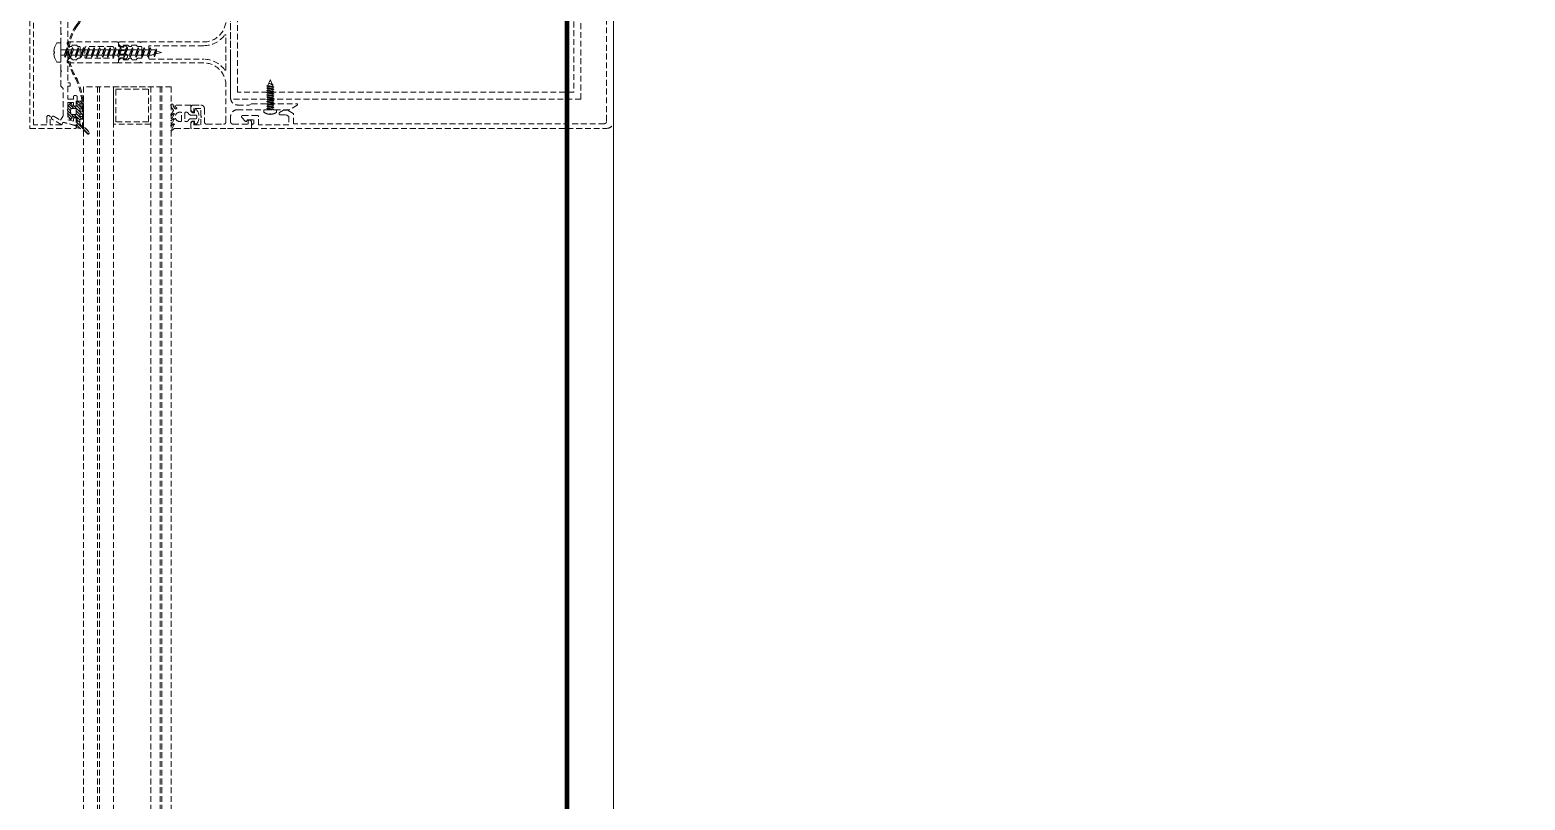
# Model space of a CAD drawing. Extents: x -1457 to 23780, y -2071 to 4205.
# Drawn here: x 7102.5 to 7166.5, y 353 to 386 of the extents above; entities that cross this region are included whole.
import ezdxf

# ---------------------------------------------------------------- set-up
doc = ezdxf.new("R2010")
doc.units = 0
doc.header["$MEASUREMENT"] = 0
doc.linetypes.add('HIDDEN', pattern=[0.375, 0.25, -0.125])
doc.layers.get('0').update_dxf_attribs({"color": 9, "lineweight": 9})
doc.layers.add('M-TEFRIS2-015', color=129, linetype='Continuous', lineweight=9)

# ---------------------------------------------------------------- blocks, each defined once
blk = doc.blocks.new('vid u')
at = {"lineweight": 5, "ltscale": 0.5}
for p, q in [((-18170.57, 6486.66), (-18169.57, 6487.03)), ((-18167.16, 6486.01), (-18170.57, 6486.66)), ((-18168.16, 6485.65), (-18170.57, 6486.66)), ((-18169.01, 6488.98), (-18169.59, 6487.02)), ((-18169.57, 6487.03), (-18167.16, 6486.01)), ((-18169.01, 6488.98), (-18168.46, 6486.56)), ((-18171.11, 6484.16), (-18170.11, 6484.53)), ((-18167.91, 6482.87), (-18171.11, 6484.16)), ((-18166.91, 6483.23), (-18171.11, 6484.16)), ((-18171.11, 6481.61), (-18170.11, 6481.97)), ((-18167.91, 6480.31), (-18171.11, 6481.61)), ((-18166.91, 6480.68), (-18171.11, 6481.61)), ((-18170.11, 6484.53), (-18170.11, 6485.84)), ((-18170.11, 6484.53), (-18166.91, 6483.23)), ((-18170.11, 6484.53), (-18166.91, 6483.23)), ((-18170.11, 6481.97), (-18170.11, 6483.76)), ((-18170.11, 6481.97), (-18166.91, 6480.68)), ((-18170.11, 6481.97), (-18166.91, 6480.68)), ((-18170.11, 6479.42), (-18170.11, 6481.2)), ((-18169.89, 6486.38), (-18170.1, 6485.93)), ((-18167.16, 6486.01), (-18168.16, 6485.65)), ((-18168.16, 6485.65), (-18167.93, 6484.98)), ((-18167.91, 6483.64), (-18167.91, 6484.91)), ((-18166.91, 6483.23), (-18167.91, 6482.87)), ((-18167.91, 6481.08), (-18167.91, 6482.87)), ((-18166.91, 6480.68), (-18167.91, 6480.31)), ((-18167.91, 6478.53), (-18167.91, 6480.31)), ((-18171.11, 6479.06), (-18170.11, 6479.42)), ((-18167.91, 6477.76), (-18171.11, 6479.06)), ((-18166.91, 6478.12), (-18171.11, 6479.06)), ((-18171.11, 6476.5), (-18170.11, 6476.87)), ((-18167.91, 6475.2), (-18171.11, 6476.5)), ((-18166.91, 6475.57), (-18171.11, 6476.5)), ((-18171.11, 6473.95), (-18170.11, 6474.31)), ((-18167.91, 6472.65), (-18171.11, 6473.95)), ((-18166.91, 6473.01), (-18171.11, 6473.95)), ((-18170.11, 6479.42), (-18166.91, 6478.12)), ((-18170.11, 6479.42), (-18166.91, 6478.12)), ((-18170.11, 6476.87), (-18170.11, 6478.65)), ((-18170.11, 6476.87), (-18166.91, 6475.57)), ((-18170.11, 6476.87), (-18166.91, 6475.57)), ((-18170.11, 6474.31), (-18170.11, 6476.1)), ((-18170.11, 6474.31), (-18166.91, 6473.01)), ((-18170.11, 6474.31), (-18166.91, 6473.01)), ((-18166.91, 6478.12), (-18167.91, 6477.76)), ((-18167.91, 6475.97), (-18167.91, 6477.76)), ((-18166.91, 6475.57), (-18167.91, 6475.2)), ((-18167.91, 6473.42), (-18167.91, 6475.2)), ((-18171.11, 6471.49), (-18170.11, 6471.86)), ((-18167.91, 6470.2), (-18171.11, 6471.49)), ((-18166.91, 6470.56), (-18171.11, 6471.49)), ((-18171.11, 6469.24), (-18170.11, 6469.6)), ((-18167.91, 6467.94), (-18171.11, 6469.24)), ((-18166.91, 6468.31), (-18171.11, 6469.24)), ((-18170.11, 6471.86), (-18170.11, 6473.54)), ((-18170.11, 6471.86), (-18166.91, 6470.56)), ((-18170.11, 6471.86), (-18166.91, 6470.56)), ((-18170.11, 6469.6), (-18170.11, 6471.14)), ((-18170.11, 6469.6), (-18166.91, 6468.31)), ((-18170.11, 6469.6), (-18166.91, 6468.31)), ((-18170.11, 6467.35), (-18170.11, 6468.89)), ((-18166.91, 6473.01), (-18167.91, 6472.65)), ((-18167.91, 6470.97), (-18167.91, 6472.65)), ((-18166.91, 6470.56), (-18167.91, 6470.2)), ((-18167.91, 6468.71), (-18167.91, 6470.2)), ((-18166.91, 6468.31), (-18167.91, 6467.94)), ((-18167.91, 6466.46), (-18167.91, 6467.94)), ((-18171.11, 6466.99), (-18170.11, 6467.35)), ((-18167.91, 6465.69), (-18171.11, 6466.99)), ((-18166.91, 6466.05), (-18171.11, 6466.99)), ((-18171.11, 6464.73), (-18170.11, 6465.1)), ((-18167.91, 6463.43), (-18171.11, 6464.73)), ((-18166.91, 6463.8), (-18171.11, 6464.73)), ((-18171.11, 6462.43), (-18170.11, 6462.8)), ((-18167.91, 6461.14), (-18171.11, 6462.43)), ((-18166.91, 6461.5), (-18171.11, 6462.43)), ((-18170.11, 6467.35), (-18166.91, 6466.05)), ((-18170.11, 6467.35), (-18166.91, 6466.05)), ((-18170.11, 6465.1), (-18170.11, 6466.63)), ((-18170.11, 6465.1), (-18166.91, 6463.8)), ((-18170.11, 6465.1), (-18166.91, 6463.8)), ((-18170.11, 6462.8), (-18170.11, 6464.38)), ((-18170.11, 6462.8), (-18166.91, 6461.5)), ((-18170.11, 6462.8), (-18166.91, 6461.5)), ((-18170.11, 6460.5), (-18170.11, 6462.03)), ((-18166.91, 6466.05), (-18167.91, 6465.69)), ((-18167.91, 6464.2), (-18167.91, 6465.69)), ((-18166.91, 6463.8), (-18167.91, 6463.43)), ((-18167.91, 6461.91), (-18167.91, 6463.43)), ((-18166.91, 6461.5), (-18167.91, 6461.14)), ((-18167.91, 6459.61), (-18167.91, 6461.14)), ((-18171.11, 6460.14), (-18170.11, 6460.5)), ((-18167.91, 6458.84), (-18171.11, 6460.14)), ((-18166.91, 6459.2), (-18171.11, 6460.14)), ((-18171.11, 6457.84), (-18170.11, 6458.2)), ((-18167.91, 6456.54), (-18171.11, 6457.84)), ((-18166.91, 6456.91), (-18171.11, 6457.84)), ((-18171.11, 6455.55), (-18170.11, 6455.91)), ((-18167.91, 6454.25), (-18171.11, 6455.55)), ((-18166.91, 6454.61), (-18171.11, 6455.55)), ((-18170.11, 6460.5), (-18166.91, 6459.2)), ((-18170.11, 6460.5), (-18166.91, 6459.2)), ((-18170.11, 6458.2), (-18170.11, 6459.73)), ((-18170.11, 6458.2), (-18166.91, 6456.91)), ((-18170.11, 6455.91), (-18170.11, 6457.44)), ((-18170.11, 6455.91), (-18166.91, 6454.61)), ((-18170.11, 6453.61), (-18170.11, 6455.14)), ((-18166.91, 6459.2), (-18167.91, 6458.84)), ((-18167.91, 6457.31), (-18167.91, 6458.84)), ((-18166.91, 6456.91), (-18167.91, 6456.54)), ((-18167.91, 6455.02), (-18167.91, 6456.54)), ((-18171.11, 6453.25), (-18170.11, 6453.61)), ((-18166.91, 6452.31), (-18171.11, 6453.25)), ((-18167.91, 6451.95), (-18171.11, 6453.25)), ((-18170.11, 6451.31), (-18171.11, 6450.94)), ((-18167.91, 6449.65), (-18171.11, 6450.94)), ((-18171.11, 6450.94), (-18166.91, 6450.01)), ((-18171.11, 6448.64), (-18170.11, 6449.01)), ((-18167.91, 6447.35), (-18171.11, 6448.64)), ((-18166.91, 6447.71), (-18171.11, 6448.64)), ((-18170.11, 6453.61), (-18166.91, 6452.31)), ((-18170.11, 6453.61), (-18166.91, 6452.31)), ((-18170.11, 6451.31), (-18170.11, 6452.84)), ((-18166.91, 6450.01), (-18170.11, 6451.31)), ((-18170.11, 6449.01), (-18170.11, 6450.54)), ((-18170.11, 6449.01), (-18166.91, 6447.71)), ((-18170.11, 6445.88), (-18170.11, 6448.24)), ((-18166.91, 6454.61), (-18167.91, 6454.25)), ((-18167.91, 6452.72), (-18167.91, 6454.25)), ((-18166.91, 6452.31), (-18167.91, 6451.95)), ((-18167.91, 6450.42), (-18167.91, 6451.95)), ((-18166.91, 6450.01), (-18167.91, 6449.65)), ((-18167.91, 6448.12), (-18167.91, 6449.65)), ((-18164.91, 6445.88), (-18173.11, 6445.88)), ((-18173.11, 6444.22), (-18173.11, 6445.88)), ((-18166.91, 6447.71), (-18167.91, 6447.35)), ((-18167.91, 6445.88), (-18167.91, 6447.35)), ((-18164.91, 6444.22), (-18164.91, 6445.88))]:
    blk.add_line(p, q, dxfattribs=at)
blk.add_lwpolyline([(-18169.59, 6442.85), (-18169.14, 6443.18), (-18168.89, 6443.18), (-18168.43, 6442.85)], dxfattribs=at)
for centre, radius, start, end in [((-18169.91, 6485.84), 0.2, 155.32512, 180), ((-18168.11, 6484.91), 0.2, 0, 19.11162), ((-18168.56, 6450.67), 7.89, 234.75731, 262.49049), ((-18169.46, 6450.67), 7.89, 277.50951, 305.24269)]:
    blk.add_arc(centre, radius, start, end, dxfattribs=at)
blk = doc.blocks.new('p-kolon_80x80')
blk.add_lwpolyline([(-40, -40), (40, -40), (40, 40), (-40, 40)], close=True)

msp = doc.modelspace()

# ---------------------------------------------------------------- hatches: boundary and pattern name
at = {"layer": 'M-TEFRIS2-015', "linetype": 'HIDDEN', "lineweight": 0}
h = msp.add_hatch(dxfattribs=at)
h.set_pattern_fill('LINE', color=256, scale=0.666667, angle=495, style=0)
h.set_pattern_definition([(315, (6983.90813, 439.08257), (0.058925565, 0.058925565), [])])
edge = h.paths.add_edge_path()
edge.add_arc((7104.484, 381.276), 0.625, 27.2, 67.3388)
edge.add_arc((7104.798, 381.997), 0.162, 180.10269, 242.96001, ccw=False)
edge.add_line((7104.637, 381.997), (7104.637, 382.077))
edge.add_line((7104.637, 382.077), (7104.637, 382.091))
edge.add_line((7104.637, 382.091), (7104.637, 382.098))
edge.add_line((7104.637, 382.098), (7104.639, 382.106))
edge.add_line((7104.639, 382.106), (7104.642, 382.113))
edge.add_line((7104.642, 382.113), (7104.646, 382.12))
edge.add_line((7104.646, 382.12), (7104.651, 382.126))
edge.add_line((7104.651, 382.126), (7104.658, 382.132))
edge.add_line((7104.658, 382.132), (7104.665, 382.136))
edge.add_line((7104.665, 382.136), (7104.672, 382.139))
edge.add_line((7104.672, 382.139), (7104.687, 382.141))
edge.add_line((7104.687, 382.141), (7104.762, 382.141))
edge.add_line((7104.762, 382.141), (7104.765, 382.141))
edge.add_line((7104.765, 382.141), (7104.768, 382.142))
edge.add_line((7104.768, 382.142), (7104.771, 382.143))
edge.add_line((7104.771, 382.143), (7104.774, 382.145))
edge.add_line((7104.774, 382.145), (7104.776, 382.147))
edge.add_line((7104.776, 382.147), (7104.779, 382.149))
edge.add_line((7104.779, 382.149), (7104.78, 382.152))
edge.add_line((7104.78, 382.152), (7104.781, 382.155))
edge.add_line((7104.781, 382.155), (7104.782, 382.161))
edge.add_line((7104.782, 382.161), (7104.782, 382.241))
edge.add_line((7104.782, 382.241), (7104.782, 382.244))
edge.add_line((7104.782, 382.244), (7104.781, 382.247))
edge.add_line((7104.781, 382.247), (7104.78, 382.25))
edge.add_line((7104.78, 382.25), (7104.779, 382.253))
edge.add_line((7104.779, 382.253), (7104.776, 382.255))
edge.add_line((7104.776, 382.255), (7104.774, 382.257))
edge.add_line((7104.774, 382.257), (7104.771, 382.259))
edge.add_line((7104.771, 382.259), (7104.768, 382.26))
edge.add_line((7104.768, 382.26), (7104.762, 382.261))
edge.add_line((7104.762, 382.261), (7104.687, 382.261))
edge.add_line((7104.687, 382.261), (7104.679, 382.262))
edge.add_line((7104.679, 382.262), (7104.672, 382.263))
edge.add_line((7104.672, 382.263), (7104.665, 382.266))
edge.add_line((7104.665, 382.266), (7104.658, 382.27))
edge.add_line((7104.658, 382.27), (7104.651, 382.276))
edge.add_line((7104.651, 382.276), (7104.646, 382.282))
edge.add_line((7104.646, 382.282), (7104.642, 382.289))
edge.add_line((7104.642, 382.289), (7104.639, 382.296))
edge.add_line((7104.639, 382.296), (7104.637, 382.311))
edge.add_line((7104.637, 382.311), (7104.637, 382.318))
edge.add_line((7104.637, 382.318), (7104.639, 382.326))
edge.add_line((7104.639, 382.326), (7104.642, 382.333))
edge.add_line((7104.642, 382.333), (7104.646, 382.34))
edge.add_line((7104.646, 382.34), (7104.651, 382.346))
edge.add_line((7104.651, 382.346), (7104.658, 382.352))
edge.add_line((7104.658, 382.352), (7104.665, 382.356))
edge.add_line((7104.665, 382.356), (7104.672, 382.359))
edge.add_line((7104.672, 382.359), (7104.687, 382.361))
edge.add_line((7104.687, 382.361), (7104.762, 382.361))
edge.add_line((7104.762, 382.361), (7104.765, 382.361))
edge.add_line((7104.765, 382.361), (7104.768, 382.362))
edge.add_line((7104.768, 382.362), (7104.771, 382.363))
edge.add_line((7104.771, 382.363), (7104.774, 382.365))
edge.add_line((7104.774, 382.365), (7104.776, 382.367))
edge.add_line((7104.776, 382.367), (7104.779, 382.369))
edge.add_line((7104.779, 382.369), (7104.78, 382.372))
edge.add_line((7104.78, 382.372), (7104.781, 382.375))
edge.add_line((7104.781, 382.375), (7104.782, 382.381))
edge.add_line((7104.782, 382.381), (7104.782, 382.461))
edge.add_line((7104.782, 382.461), (7104.782, 382.464))
edge.add_line((7104.782, 382.464), (7104.781, 382.467))
edge.add_line((7104.781, 382.467), (7104.78, 382.47))
edge.add_line((7104.78, 382.47), (7104.779, 382.473))
edge.add_line((7104.779, 382.473), (7104.776, 382.475))
edge.add_line((7104.776, 382.475), (7104.774, 382.477))
edge.add_line((7104.774, 382.477), (7104.771, 382.479))
edge.add_line((7104.771, 382.479), (7104.768, 382.48))
edge.add_line((7104.768, 382.48), (7104.762, 382.481))
edge.add_line((7104.762, 382.481), (7104.687, 382.481))
edge.add_line((7104.687, 382.481), (7104.679, 382.482))
edge.add_line((7104.679, 382.482), (7104.672, 382.483))
edge.add_line((7104.672, 382.483), (7104.665, 382.486))
edge.add_line((7104.665, 382.486), (7104.658, 382.49))
edge.add_line((7104.658, 382.49), (7104.651, 382.496))
edge.add_line((7104.651, 382.496), (7104.646, 382.502))
edge.add_line((7104.646, 382.502), (7104.642, 382.509))
edge.add_line((7104.642, 382.509), (7104.639, 382.516))
edge.add_line((7104.639, 382.516), (7104.637, 382.531))
edge.add_line((7104.637, 382.531), (7104.637, 382.538))
edge.add_line((7104.637, 382.538), (7104.639, 382.546))
edge.add_line((7104.639, 382.546), (7104.642, 382.553))
edge.add_line((7104.642, 382.553), (7104.646, 382.56))
edge.add_line((7104.646, 382.56), (7104.651, 382.566))
edge.add_line((7104.651, 382.566), (7104.658, 382.572))
edge.add_line((7104.658, 382.572), (7104.665, 382.576))
edge.add_line((7104.665, 382.576), (7104.672, 382.579))
edge.add_line((7104.672, 382.579), (7104.687, 382.581))
edge.add_line((7104.687, 382.581), (7104.762, 382.581))
edge.add_line((7104.762, 382.581), (7104.765, 382.581))
edge.add_line((7104.765, 382.581), (7104.768, 382.582))
edge.add_line((7104.768, 382.582), (7104.771, 382.583))
edge.add_line((7104.771, 382.583), (7104.774, 382.585))
edge.add_line((7104.774, 382.585), (7104.776, 382.587))
edge.add_line((7104.776, 382.587), (7104.779, 382.589))
edge.add_line((7104.779, 382.589), (7104.78, 382.592))
edge.add_line((7104.78, 382.592), (7104.781, 382.595))
edge.add_line((7104.781, 382.595), (7104.782, 382.601))
edge.add_line((7104.782, 382.601), (7104.782, 382.681))
edge.add_line((7104.782, 382.681), (7104.782, 382.684))
edge.add_line((7104.782, 382.684), (7104.781, 382.687))
edge.add_line((7104.781, 382.687), (7104.78, 382.69))
edge.add_line((7104.78, 382.69), (7104.779, 382.693))
edge.add_line((7104.779, 382.693), (7104.776, 382.695))
edge.add_line((7104.776, 382.695), (7104.774, 382.697))
edge.add_line((7104.774, 382.697), (7104.771, 382.699))
edge.add_line((7104.771, 382.699), (7104.768, 382.7))
edge.add_line((7104.768, 382.7), (7104.762, 382.701))
edge.add_line((7104.762, 382.701), (7104.687, 382.701))
edge.add_line((7104.687, 382.701), (7104.679, 382.702))
edge.add_line((7104.679, 382.702), (7104.672, 382.703))
edge.add_line((7104.672, 382.703), (7104.665, 382.706))
edge.add_line((7104.665, 382.706), (7104.658, 382.71))
edge.add_line((7104.658, 382.71), (7104.651, 382.716))
edge.add_line((7104.651, 382.716), (7104.646, 382.722))
edge.add_line((7104.646, 382.722), (7104.642, 382.729))
edge.add_line((7104.642, 382.729), (7104.639, 382.736))
edge.add_line((7104.639, 382.736), (7104.637, 382.751))
edge.add_line((7104.637, 382.751), (7104.637, 382.758))
edge.add_line((7104.637, 382.758), (7104.639, 382.766))
edge.add_line((7104.639, 382.766), (7104.642, 382.773))
edge.add_line((7104.642, 382.773), (7104.646, 382.78))
edge.add_line((7104.646, 382.78), (7104.651, 382.786))
edge.add_line((7104.651, 382.786), (7104.658, 382.792))
edge.add_line((7104.658, 382.792), (7104.665, 382.796))
edge.add_line((7104.665, 382.796), (7104.672, 382.799))
edge.add_line((7104.672, 382.799), (7104.687, 382.801))
edge.add_line((7104.687, 382.801), (7104.762, 382.801))
edge.add_line((7104.762, 382.801), (7104.765, 382.801))
edge.add_line((7104.765, 382.801), (7104.768, 382.802))
edge.add_line((7104.768, 382.802), (7104.771, 382.803))
edge.add_line((7104.771, 382.803), (7104.774, 382.805))
edge.add_line((7104.774, 382.805), (7104.776, 382.807))
edge.add_line((7104.776, 382.807), (7104.779, 382.809))
edge.add_line((7104.779, 382.809), (7104.78, 382.812))
edge.add_line((7104.78, 382.812), (7104.781, 382.815))
edge.add_line((7104.781, 382.815), (7104.782, 382.821))
edge.add_line((7104.782, 382.821), (7104.782, 382.901))
edge.add_line((7104.782, 382.901), (7104.782, 382.904))
edge.add_line((7104.782, 382.904), (7104.782, 382.907))
edge.add_line((7104.782, 382.907), (7104.78, 382.91))
edge.add_line((7104.78, 382.91), (7104.779, 382.913))
edge.add_line((7104.779, 382.913), (7104.777, 382.915))
edge.add_line((7104.777, 382.915), (7104.774, 382.917))
edge.add_line((7104.774, 382.917), (7104.771, 382.919))
edge.add_line((7104.771, 382.919), (7104.768, 382.92))
edge.add_line((7104.768, 382.92), (7104.762, 382.921))
edge.add_line((7104.762, 382.921), (7104.511, 382.921))
edge.add_arc((7104.511, 382.891), 0.03, 90, 180)
edge.add_line((7104.481, 382.891), (7104.481, 382.707))
edge.add_line((7104.481, 382.707), (7104.311, 382.707))
edge.add_line((7104.311, 382.707), (7104.291, 382.782))
edge.add_arc((7104.243, 382.769), 0.05, 14.59854, 122.03941)
edge.add_arc((7104.269, 382.727), 0.1, 122.03941, 153.6122)
edge.add_arc((7104.773, 382.477), 0.662, 153.6122, 206.3878)
edge.add_arc((7104.269, 382.227), 0.1, 206.3878, 237.96059)
edge.add_arc((7104.243, 382.185), 0.05, 237.96059, 345.40146)
edge.add_line((7104.291, 382.172), (7104.311, 382.247))
edge.add_line((7104.311, 382.247), (7104.481, 382.247))
edge.add_line((7104.481, 382.247), (7104.481, 381.827))
edge.add_arc((7104.531, 381.827), 0.05, 180, 256.84021)
edge.add_arc((7104.375, 381.029), 0.763, 38.66182, 79.12016, ccw=False)
edge.add_arc((7104.993, 381.549), 0.0486, 243.02927, 375.43171)
edge = h.paths.add_edge_path(flags=16)
edge.add_arc((7104.283, 382.377), 0.03, 190.82404, 270)
edge.add_line((7104.283, 382.347), (7104.451, 382.347))
edge.add_arc((7104.451, 382.377), 0.03, 270, 360)
edge.add_line((7104.481, 382.377), (7104.481, 382.577))
edge.add_arc((7104.451, 382.577), 0.03, 0, 90)
edge.add_line((7104.451, 382.607), (7104.283, 382.607))
edge.add_arc((7104.283, 382.577), 0.03, 90, 169.17596)
edge.add_arc((7104.806, 382.477), 0.562, 169.17596, 190.82404)

# ---------------------------------------------------------------- linework, layer by layer
for p, q in [((7104.099, 385.4), (7104.099, 385.371)), ((7104.114, 385.336), (7104.185, 385.265)), ((7106.239, 385.45), (7104.149, 385.45)), ((7104.22, 385.25), (7104.299, 385.25)), ((7104.299, 385.25), (7104.299, 385.28)), ((7104.329, 385.31), (7104.499, 385.31)), ((7104.499, 385.31), (7104.545, 385.265)), ((7104.58, 385.25), (7104.629, 385.25)), ((7104.659, 385.22), (7104.659, 384.78)), ((7104.859, 385.2), (7104.859, 384.8)), ((7106.039, 385.25), (7104.909, 385.25)), ((7106.089, 384.8), (7106.089, 385.2)), ((7106.289, 385.33), (7106.289, 385.4)), ((7106.289, 384.92), (7106.289, 385.08)), ((7106.289, 385.08), (7106.629, 385.08)), ((7106.629, 384.92), (7106.289, 384.92)), ((7106.529, 385.23), (7106.389, 385.23)), ((7106.579, 385.28), (7106.529, 385.28)), ((7106.529, 385.28), (7106.529, 385.23)), ((7106.679, 385.13), (7106.679, 385.18)), ((7106.679, 384.82), (7106.679, 384.87)), ((7104.099, 384.63), (7104.099, 384.6)), ((7104.185, 384.736), (7104.114, 384.665)), ((7104.149, 384.55), (7106.239, 384.55)), ((7104.299, 384.75), (7104.22, 384.75)), ((7104.279, 384.75), (7104.299, 384.73)), ((7104.299, 384.72), (7104.299, 384.75)), ((7104.499, 384.69), (7104.329, 384.69)), ((7104.545, 384.736), (7104.499, 384.69)), ((7104.629, 384.75), (7104.58, 384.75)), ((7104.909, 384.75), (7106.039, 384.75)), ((7106.289, 384.6), (7106.289, 384.67)), ((7106.389, 384.77), (7106.529, 384.77)), ((7106.529, 384.77), (7106.529, 384.72)), ((7106.529, 384.72), (7106.579, 384.72)), ((7112.648, 383.57), (7112.683, 383.59)), ((7112.941, 383.521), (7112.648, 383.57)), ((7112.648, 383.562), (7112.648, 383.57)), ((7112.683, 383.59), (7112.907, 383.541)), ((7112.683, 383.59), (7112.693, 383.588)), ((7112.693, 383.588), (7112.785, 383.818)), ((7112.893, 383.598), (7112.727, 383.686)), ((7112.727, 383.686), (7112.879, 383.638)), ((7112.785, 383.818), (7112.795, 383.825)), ((7112.795, 383.825), (7112.805, 383.818)), ((7112.805, 383.818), (7112.879, 383.638)), ((7112.914, 383.618), (7112.815, 383.639)), ((7112.815, 383.639), (7112.841, 383.626)), ((7112.841, 383.626), (7112.914, 383.61)), ((7112.879, 383.638), (7112.914, 383.618)), ((7112.914, 383.61), (7112.893, 383.598)), ((7112.893, 383.598), (7112.907, 383.559)), ((7112.914, 383.618), (7112.914, 383.61)), ((7108.553, 383.531), (7104.801, 383.531)), ((7104.801, 383.531), (7104.801, 322.301)), ((7105.401, 383.531), (7105.401, 322.301)), ((7105.477, 383.531), (7105.477, 322.301)), ((7106.077, 383.531), (7106.077, 322.301)), ((7107.677, 383.531), (7107.677, 322.301)), ((7108.077, 383.531), (7108.077, 322.301)), ((7108.153, 383.531), (7108.153, 322.301)), ((7108.553, 383.531), (7108.553, 322.301)), ((7112.683, 383.542), (7112.648, 383.562)), ((7112.648, 383.562), (7112.941, 383.513)), ((7112.648, 383.473), (7112.683, 383.493)), ((7112.941, 383.425), (7112.648, 383.473)), ((7112.648, 383.465), (7112.648, 383.473)), ((7112.683, 383.445), (7112.648, 383.465)), ((7112.648, 383.465), (7112.941, 383.417)), ((7112.683, 383.445), (7112.648, 383.465)), ((7112.648, 383.377), (7112.683, 383.397)), ((7112.941, 383.329), (7112.648, 383.377)), ((7112.648, 383.369), (7112.648, 383.377)), ((7112.683, 383.349), (7112.648, 383.369)), ((7112.648, 383.369), (7112.941, 383.321)), ((7112.683, 383.349), (7112.648, 383.369)), ((7112.648, 383.28), (7112.683, 383.3)), ((7112.648, 383.272), (7112.648, 383.28)), ((7112.941, 383.232), (7112.648, 383.28)), ((7112.648, 383.272), (7112.941, 383.224)), ((7112.683, 383.252), (7112.648, 383.272)), ((7112.683, 383.252), (7112.648, 383.272)), ((7112.648, 383.184), (7112.683, 383.204)), ((7112.941, 383.136), (7112.648, 383.184)), ((7112.648, 383.176), (7112.648, 383.184)), ((7112.683, 383.156), (7112.648, 383.176)), ((7112.648, 383.176), (7112.941, 383.128)), ((7112.683, 383.156), (7112.648, 383.176)), ((7112.648, 383.087), (7112.683, 383.107)), ((7112.648, 383.079), (7112.648, 383.087)), ((7112.941, 383.039), (7112.648, 383.087)), ((7112.683, 383.059), (7112.648, 383.079)), ((7112.648, 383.079), (7112.941, 383.031)), ((7112.683, 383.059), (7112.648, 383.079)), ((7112.648, 382.991), (7112.683, 383.011)), ((7112.648, 382.983), (7112.648, 382.991)), ((7112.941, 382.943), (7112.648, 382.991)), ((7112.683, 382.963), (7112.648, 382.983)), ((7112.648, 382.983), (7112.941, 382.935)), ((7112.683, 382.963), (7112.648, 382.983)), ((7112.683, 383.493), (7112.683, 383.542)), ((7112.683, 383.493), (7112.907, 383.445)), ((7112.907, 383.397), (7112.683, 383.445)), ((7112.683, 383.397), (7112.683, 383.445)), ((7112.683, 383.397), (7112.907, 383.349)), ((7112.907, 383.301), (7112.683, 383.349)), ((7112.683, 383.3), (7112.683, 383.349)), ((7112.683, 383.3), (7112.907, 383.252)), ((7112.683, 383.252), (7112.683, 383.204)), ((7112.907, 383.204), (7112.683, 383.252)), ((7112.683, 383.204), (7112.907, 383.156)), ((7112.907, 383.108), (7112.683, 383.156)), ((7112.683, 383.107), (7112.683, 383.156)), ((7112.683, 383.107), (7112.907, 383.059)), ((7112.683, 383.011), (7112.683, 383.059)), ((7112.907, 383.011), (7112.683, 383.059)), ((7112.683, 383.011), (7112.683, 383.059)), ((7112.683, 383.011), (7112.907, 382.963)), ((7112.683, 382.963), (7112.683, 382.775)), ((7112.683, 382.915), (7112.683, 382.963)), ((7112.683, 382.915), (7112.683, 382.963)), ((7112.907, 382.915), (7112.683, 382.963)), ((7112.907, 383.559), (7112.907, 383.541)), ((7112.907, 383.541), (7112.941, 383.521)), ((7112.941, 383.513), (7112.907, 383.493)), ((7112.907, 383.493), (7112.907, 383.445)), ((7112.907, 383.445), (7112.941, 383.425)), ((7112.941, 383.417), (7112.907, 383.397)), ((7112.907, 383.397), (7112.907, 383.349)), ((7112.907, 383.349), (7112.941, 383.329)), ((7112.941, 383.321), (7112.907, 383.301)), ((7112.907, 383.252), (7112.907, 383.301)), ((7112.907, 383.252), (7112.941, 383.232)), ((7112.941, 383.224), (7112.907, 383.204)), ((7112.907, 383.204), (7112.907, 383.156)), ((7112.907, 383.156), (7112.941, 383.136)), ((7112.941, 383.128), (7112.907, 383.108)), ((7112.907, 383.108), (7112.907, 383.059)), ((7112.907, 383.059), (7112.941, 383.039)), ((7112.941, 383.031), (7112.907, 383.011)), ((7112.907, 382.823), (7112.907, 383.011)), ((7112.907, 382.963), (7112.941, 382.943)), ((7112.941, 382.935), (7112.907, 382.915)), ((7112.941, 383.521), (7112.941, 383.513)), ((7112.941, 383.417), (7112.941, 383.425)), ((7112.941, 383.321), (7112.941, 383.329)), ((7112.941, 383.224), (7112.941, 383.232)), ((7112.941, 383.136), (7112.941, 383.128)), ((7112.941, 383.031), (7112.941, 383.039)), ((7112.941, 382.943), (7112.941, 382.935)), ((7112.524, 382.441), (7112.524, 382.55)), ((7112.524, 382.55), (7113.065, 382.55)), ((7112.648, 382.895), (7112.683, 382.915)), ((7112.648, 382.887), (7112.648, 382.895)), ((7112.941, 382.846), (7112.648, 382.895)), ((7112.683, 382.867), (7112.648, 382.887)), ((7112.648, 382.887), (7112.941, 382.838)), ((7112.683, 382.867), (7112.648, 382.887)), ((7112.648, 382.798), (7112.683, 382.818)), ((7112.648, 382.79), (7112.648, 382.798)), ((7112.941, 382.75), (7112.648, 382.798)), ((7112.683, 382.77), (7112.648, 382.79)), ((7112.648, 382.79), (7112.941, 382.742)), ((7112.683, 382.77), (7112.648, 382.79)), ((7112.648, 382.702), (7112.683, 382.722)), ((7112.941, 382.653), (7112.648, 382.702)), ((7112.648, 382.694), (7112.648, 382.702)), ((7112.648, 382.694), (7112.941, 382.645)), ((7112.683, 382.674), (7112.648, 382.694)), ((7112.683, 382.674), (7112.648, 382.694)), ((7112.648, 382.605), (7112.683, 382.625)), ((7112.941, 382.557), (7112.648, 382.605)), ((7112.648, 382.597), (7112.648, 382.605)), ((7112.648, 382.597), (7112.935, 382.55)), ((7112.683, 382.577), (7112.648, 382.597)), ((7112.683, 382.577), (7112.648, 382.597)), ((7112.683, 382.915), (7112.907, 382.866)), ((7112.683, 382.818), (7112.683, 382.867)), ((7112.683, 382.818), (7112.683, 382.867)), ((7112.907, 382.818), (7112.683, 382.867)), ((7112.683, 382.818), (7112.907, 382.77)), ((7112.683, 382.722), (7112.683, 382.77)), ((7112.907, 382.722), (7112.683, 382.77)), ((7112.683, 382.722), (7112.907, 382.673)), ((7112.907, 382.625), (7112.683, 382.674)), ((7112.683, 382.674), (7112.683, 382.625)), ((7112.683, 382.625), (7112.907, 382.577)), ((7112.809, 382.55), (7112.683, 382.577)), ((7112.683, 382.577), (7112.683, 382.55)), ((7112.907, 382.915), (7112.907, 382.866)), ((7112.907, 382.866), (7112.941, 382.846)), ((7112.941, 382.838), (7112.907, 382.818)), ((7112.907, 382.818), (7112.907, 382.77)), ((7112.907, 382.77), (7112.941, 382.75)), ((7112.941, 382.742), (7112.907, 382.722)), ((7112.907, 382.722), (7112.907, 382.673)), ((7112.907, 382.673), (7112.941, 382.653)), ((7112.941, 382.645), (7112.907, 382.625)), ((7112.907, 382.625), (7112.907, 382.577)), ((7112.907, 382.577), (7112.941, 382.557)), ((7112.941, 382.846), (7112.941, 382.838)), ((7112.941, 382.75), (7112.941, 382.742)), ((7112.941, 382.653), (7112.941, 382.645)), ((7112.941, 382.557), (7112.941, 382.55)), ((7113.065, 382.441), (7113.065, 382.55))]:
    msp.add_line(p, q, dxfattribs=at)
at = {"layer": 'M-TEFRIS2-015', "linetype": 'HIDDEN', "lineweight": 0, "const_width": 0.2}
msp.add_lwpolyline([(7125.5, 343), (7209.5, 343), (7209.5, 427), (7125.5, 427)], close=True, dxfattribs=at)
at = {"layer": 'M-TEFRIS2-015', "linetype": 'HIDDEN', "lineweight": 0}
for points in [[(7102.65, 388.1), (7103.22, 388.1), (7103.22, 387.775, 1), (7103.37, 387.775), (7103.37, 388.1), (7103.85, 388.1), (7103.899, 388.015, 0.339454), (7103.933, 388.001), (7104.459, 388.142, 0.876976), (7104.445, 388.25), (7102.5, 388.25), (7102.5, 381.75), (7104.445, 381.75, 0.876976), (7104.459, 381.858), (7103.933, 381.999, 0.339454), (7103.899, 381.985), (7103.85, 381.9), (7103.37, 381.9), (7103.37, 382.225, 1), (7103.22, 382.225), (7103.22, 381.9), (7102.65, 381.9)], [(7107.595, 384.74, 0.414214), (7107.625, 384.71), (7109.945, 384.71, -0.239182), (7110.841, 384.255, 0.725247), (7110.895, 384.273), (7110.895, 385), (7110.895, 385.727, 0.725247), (7110.841, 385.745, -0.239182), (7109.945, 385.29), (7107.625, 385.29, 0.414214), (7107.595, 385.26), (7107.595, 385)], [(7105.04, 381.562, 0.176952), (7104.725, 381.853, -0.281357), (7104.637, 381.997), (7104.637, 382.077), (7104.637, 382.091), (7104.637, 382.098), (7104.639, 382.106), (7104.642, 382.113), (7104.646, 382.12), (7104.651, 382.126), (7104.658, 382.132), (7104.665, 382.136), (7104.672, 382.139), (7104.687, 382.141), (7104.762, 382.141), (7104.765, 382.141), (7104.768, 382.142), (7104.771, 382.143), (7104.774, 382.145), (7104.776, 382.147), (7104.779, 382.149), (7104.78, 382.152), (7104.781, 382.155), (7104.782, 382.161), (7104.782, 382.241), (7104.782, 382.244), (7104.781, 382.247), (7104.78, 382.25), (7104.779, 382.253), (7104.776, 382.255), (7104.774, 382.257), (7104.771, 382.259), (7104.768, 382.26), (7104.762, 382.261), (7104.687, 382.261), (7104.679, 382.262), (7104.672, 382.263), (7104.665, 382.266), (7104.658, 382.27), (7104.651, 382.276), (7104.646, 382.282), (7104.642, 382.289), (7104.639, 382.296), (7104.637, 382.311), (7104.637, 382.318), (7104.639, 382.326), (7104.642, 382.333), (7104.646, 382.34), (7104.651, 382.346), (7104.658, 382.352), (7104.665, 382.356), (7104.672, 382.359), (7104.687, 382.361), (7104.762, 382.361), (7104.765, 382.361), (7104.768, 382.362), (7104.771, 382.363), (7104.774, 382.365), (7104.776, 382.367), (7104.779, 382.369), (7104.78, 382.372), (7104.781, 382.375), (7104.782, 382.381), (7104.782, 382.461), (7104.782, 382.464), (7104.781, 382.467), (7104.78, 382.47), (7104.779, 382.473), (7104.776, 382.475), (7104.774, 382.477), (7104.771, 382.479), (7104.768, 382.48), (7104.762, 382.481), (7104.687, 382.481), (7104.679, 382.482), (7104.672, 382.483), (7104.665, 382.486), (7104.658, 382.49), (7104.651, 382.496), (7104.646, 382.502), (7104.642, 382.509), (7104.639, 382.516), (7104.637, 382.531), (7104.637, 382.538), (7104.639, 382.546), (7104.642, 382.553), (7104.646, 382.56), (7104.651, 382.566), (7104.658, 382.572), (7104.665, 382.576), (7104.672, 382.579), (7104.687, 382.581), (7104.762, 382.581), (7104.765, 382.581), (7104.768, 382.582), (7104.771, 382.583), (7104.774, 382.585), (7104.776, 382.587), (7104.779, 382.589), (7104.78, 382.592), (7104.781, 382.595), (7104.782, 382.601), (7104.782, 382.681), (7104.782, 382.684), (7104.781, 382.687), (7104.78, 382.69), (7104.779, 382.693), (7104.776, 382.695), (7104.774, 382.697), (7104.771, 382.699), (7104.768, 382.7), (7104.762, 382.701), (7104.687, 382.701), (7104.679, 382.702), (7104.672, 382.703), (7104.665, 382.706), (7104.658, 382.71), (7104.651, 382.716), (7104.646, 382.722), (7104.642, 382.729), (7104.639, 382.736), (7104.637, 382.751), (7104.637, 382.758), (7104.639, 382.766), (7104.642, 382.773), (7104.646, 382.78), (7104.651, 382.786), (7104.658, 382.792), (7104.665, 382.796), (7104.672, 382.799), (7104.687, 382.801), (7104.762, 382.801), (7104.765, 382.801), (7104.768, 382.802), (7104.771, 382.803), (7104.774, 382.805), (7104.776, 382.807), (7104.779, 382.809), (7104.78, 382.812), (7104.781, 382.815), (7104.782, 382.821), (7104.782, 382.901), (7104.782, 382.904), (7104.782, 382.907), (7104.78, 382.91), (7104.779, 382.913), (7104.777, 382.915), (7104.774, 382.917), (7104.771, 382.919), (7104.768, 382.92), (7104.762, 382.921), (7104.511, 382.921, 0.414214), (7104.481, 382.891), (7104.481, 382.707), (7104.311, 382.707), (7104.291, 382.782, 0.506456), (7104.216, 382.812, 0.13864), (7104.18, 382.771, 0.234436), (7104.18, 382.182, 0.13864), (7104.216, 382.142, 0.506456), (7104.291, 382.172), (7104.311, 382.247), (7104.481, 382.247), (7104.481, 381.827, 0.348434), (7104.519, 381.778, -0.17839), (7104.971, 381.506, 0.651907)], [(7104.253, 382.371, 0.359904), (7104.283, 382.347), (7104.451, 382.347, 0.414214), (7104.481, 382.377), (7104.481, 382.577, 0.414214), (7104.451, 382.607), (7104.283, 382.607, 0.359904), (7104.253, 382.583, 0.094739)], [(7104.253, 382.371, 0.359904), (7104.283, 382.347), (7104.451, 382.347, 0.414214), (7104.481, 382.377), (7104.481, 382.577, 0.414214), (7104.451, 382.607), (7104.283, 382.607, 0.359904), (7104.253, 382.583, 0.094739)], [(7109.385, 381.961, -0.414214), (7109.485, 382.061), (7109.545, 382.061), (7109.545, 381.941), (7109.645, 381.941, 0.333333), (7109.645, 382.541), (7109.545, 382.541), (7109.545, 382.421), (7109.485, 382.421, -0.414214), (7109.385, 382.521), (7109.385, 382.741), (7108.725, 382.741), (7108.725, 382.702, 0.307685), (7108.766, 382.641, -1.128702), (7108.735, 382.584, -0.201212), (7108.635, 382.742, 0.978531), (7108.535, 382.742, 0.1613), (7108.645, 382.536, -0.307572), (7108.647, 382.513), (7108.537, 382.323, 0.8391), (7108.559, 382.304), (7108.654, 382.383, -0.8391), (7108.684, 382.358), (7108.537, 382.103, 0.8391), (7108.559, 382.084), (7108.654, 382.163, -0.8391), (7108.684, 382.138), (7108.537, 381.883, 0.8391), (7108.559, 381.864), (7108.654, 381.943, -0.8391), (7108.684, 381.918), (7108.537, 381.663, 0.8391), (7108.559, 381.644), (7108.647, 381.718, -0.176327), (7108.712, 381.741), (7109.385, 381.741)], [(7108.958, 382.441), (7108.925, 382.441, 1), (7108.925, 382.041), (7108.958, 382.041, 0.414214), (7108.988, 382.071), (7108.988, 382.411, 0.414214)], [(7109.385, 382.161), (7109.611, 382.161, 0.375047), (7109.641, 382.187, 0.067879), (7109.641, 382.295, 0.375047), (7109.611, 382.321), (7109.385, 382.321, -0.298217), (7109.293, 382.381, 0.298217), (7109.201, 382.441), (7109.168, 382.441, 0.414214), (7109.138, 382.411), (7109.138, 382.071, 0.414214), (7109.168, 382.041), (7109.201, 382.041, 0.298217), (7109.293, 382.101, -0.298217)]]:
    msp.add_lwpolyline(points, format="xyb", close=True, dxfattribs=at)
for points in [[(7104.798, 381.75), (7104.748, 381.75), (7104.748, 382.548, 0.10228), (7104.48, 383.844, -0.152313), (7104.12, 385, -0.152313), (7104.48, 386.156, 0.159108), (7104.748, 386.845), (7104.748, 388.022), (7104.798, 388.022), (7104.798, 386.844, -0.158967), (7104.52, 386.126, 0.152054), (7104.17, 385, 0.152944), (7104.524, 383.869, -0.10266), (7104.798, 382.548), (7104.798, 381.75)], [(7127.2, 387.95), (7127.2, 382.05), (7127.2, 382.05, -0.414214), (7127.1, 381.95), (7113.793, 381.95), (7113.793, 382.357, 0.267949), (7113.778, 382.383), (7113.53, 382.526, 0.131652), (7113.515, 382.53), (7113.381, 382.53, 0.131652), (7113.366, 382.526), (7113.188, 382.423, 0.267949), (7113.173, 382.397), (7113.173, 382.36, 0.414214), (7113.203, 382.33), (7113.469, 382.33), (7113.593, 382.259), (7113.593, 381.9), (7112.293, 381.9), (7112.293, 382.25, 0.414214), (7112.243, 382.3), (7111.613, 382.3, 0.650971), (7111.576, 382.216), (7111.727, 382.05, 0.508142), (7111.775, 382.055), (7111.813, 382.12), (7112.093, 382.12), (7112.093, 381.95, 0.432363), (7111.995, 381.85), (7111.995, 381.78, 0.477393), (7112.023, 381.75), (7127.2, 381.75, 0.414214), (7127.5, 382.05), (7127.5, 382.05), (7127.5, 387.95, 0.414214)], [(7111.095, 386.95), (7111.095, 385), (7111.095, 383.05, 0.414214), (7111.395, 382.75), (7111.895, 382.75), (7111.997, 382.8), (7113.933, 382.8, -0.767327), (7113.948, 382.744), (7113.612, 382.55), (7112.825, 382.55), (7112.795, 382.58), (7112.765, 382.55), (7111.395, 382.55, 0.414214), (7111.095, 382.25), (7111.095, 382.03, 0.414214), (7111.195, 381.93), (7111.845, 381.93), (7111.845, 382.07, -0.414214), (7111.875, 382.1), (7111.895, 382.1, -0.414214), (7111.995, 382), (7111.995, 381.78, -0.414214), (7111.965, 381.75), (7110.895, 381.75), (7109.425, 381.75, -0.414214), (7109.395, 381.78), (7109.395, 381.95, -0.414214), (7109.495, 382.05), (7109.515, 382.05), (7109.515, 381.9), (7109.815, 381.9), (7109.815, 382.22), (7109.845, 382.25), (7109.815, 382.28), (7109.815, 382.6), (7109.515, 382.6), (7109.515, 382.45), (7109.495, 382.45, -0.414214), (7109.395, 382.55), (7109.395, 382.65, -0.414214), (7109.495, 382.75), (7109.815, 382.75, -0.414214), (7109.975, 382.59), (7109.975, 382.03, 0.414214), (7110.075, 381.93), (7110.795, 381.93, 0.414214), (7110.895, 382.03), (7110.895, 383.6, 0.414214), (7109.945, 384.55), (7107.265, 384.55), (7107.235, 384.58), (7107.205, 384.55), (7106.345, 384.55, -0.414214), (7106.295, 384.6), (7106.295, 384.629, -0.198912), (7106.309, 384.665), (7106.38, 384.735, -0.198912), (7106.416, 384.75), (7106.495, 384.75), (7106.495, 384.72, 0.414214), (7106.525, 384.69), (7106.695, 384.69), (7106.74, 384.735, -0.198912), (7106.776, 384.75), (7106.855, 384.75), (7106.855, 384.72, 0.414214), (7106.885, 384.69), (7107.055, 384.69), (7107.1, 384.735, -0.198912), (7107.136, 384.75), (7107.265, 384.75, 0.414214), (7107.295, 384.78), (7107.295, 385), (7107.295, 385.22, 0.414214), (7107.265, 385.25), (7107.136, 385.25, -0.198912), (7107.1, 385.265), (7107.055, 385.31), (7106.885, 385.31, 0.414214), (7106.855, 385.28), (7106.855, 385.25), (7106.776, 385.25, -0.198912), (7106.74, 385.265), (7106.695, 385.31), (7106.525, 385.31, 0.414214), (7106.495, 385.28), (7106.495, 385.25), (7106.416, 385.25, -0.198912), (7106.38, 385.265), (7106.309, 385.335, -0.198912), (7106.295, 385.371), (7106.295, 385.4, -0.414214), (7106.345, 385.45), (7107.205, 385.45), (7107.235, 385.42), (7107.265, 385.45), (7109.945, 385.45, 0.414214), (7110.895, 386.4)], [(7104.124, 386.3), (7104.124, 383.7), (7104.194, 383.7, -0.414214), (7104.224, 383.67), (7104.224, 383.58, -0.414214), (7104.194, 383.55), (7104.124, 383.55), (7104.124, 383), (7104.374, 383), (7104.374, 383.12, -0.414214), (7104.404, 383.15), (7104.474, 383.15, -0.414214), (7104.524, 383.1), (7104.524, 382.75, -0.414214), (7104.474, 382.7), (7104.404, 382.7, -0.414214), (7104.374, 382.73), (7104.374, 382.85), (7104.124, 382.85), (7104.124, 382.12), (7104.374, 382.053), (7104.374, 382.17, -0.414214), (7104.404, 382.2), (7104.474, 382.2, -0.414214), (7104.524, 382.15), (7104.524, 381.955, -0.493145), (7104.43, 381.883), (7103.93, 382.017), (7103.877, 381.925, -0.414214), (7103.836, 381.914), (7103.462, 382.13, -1), (7103.537, 382.26), (7103.816, 382.099), (7103.924, 382.287), (7103.924, 383.45), (7103.833, 383.541, -0.198912), (7103.824, 383.562), (7103.824, 384.17), (7103.854, 384.2), (7103.824, 384.23), (7103.824, 385), (7103.824, 385.77), (7103.854, 385.8), (7103.824, 385.83), (7103.824, 386.438, -0.198912)]]:
    msp.add_lwpolyline(points, format="xyb", dxfattribs=at)
for points in [[(7126.095, 387), (7126.095, 383), (7111.095, 383), (7111.095, 387)], [(7125.795, 386.7), (7125.795, 383.3), (7111.395, 383.3), (7111.395, 386.7)], [(7106.077, 383.531), (7107.677, 383.531), (7107.677, 381.931), (7106.077, 381.931)], [(7106.177, 383.431), (7107.577, 383.431), (7107.577, 382.031), (7106.177, 382.031)]]:
    msp.add_lwpolyline(points, close=True, dxfattribs=at)
for points in [[(7112.907, 383.493), (7112.683, 383.542)], [(7112.833, 382.35), (7112.803, 382.372), (7112.787, 382.372), (7112.757, 382.35)]]:
    msp.add_lwpolyline(points, dxfattribs=at)
for centre, radius, start, end in [((7104.149, 385.4), 0.05, 90, 180), ((7104.149, 385.371), 0.05, 180, 225), ((7104.22, 385.3), 0.05, 225, 270), ((7104.329, 385.28), 0.03, 90, 180), ((7104.58, 385.3), 0.05, 225, 270), ((7104.629, 385.22), 0.03, 360, 90), ((7104.909, 385.2), 0.05, 90, 180), ((7106.039, 385.2), 0.05, 0, 90), ((7106.239, 385.4), 0.05, 0, 90), ((7106.389, 385.33), 0.1, 180, 270), ((7106.579, 385.18), 0.1, 0, 90), ((7106.629, 385.13), 0.05, 270, 0), ((7106.629, 384.87), 0.05, 0, 90), ((7104.149, 384.63), 0.05, 135, 180), ((7104.149, 384.6), 0.05, 180, 270), ((7104.22, 384.7), 0.05, 90, 135), ((7104.329, 384.72), 0.03, 180, 270), ((7104.58, 384.7), 0.05, 90, 135), ((7104.629, 384.78), 0.03, 270, 0), ((7104.909, 384.8), 0.05, 180, 270), ((7106.039, 384.8), 0.05, 270, 0), ((7106.239, 384.6), 0.05, 270, 0), ((7106.389, 384.67), 0.1, 90, 180), ((7106.579, 384.82), 0.1, 270, 360), ((7112.825, 382.866), 0.521, 234.75731, 262.49049), ((7112.765, 382.866), 0.521, 277.50951, 305.24269)]:
    msp.add_arc(centre, radius, start, end, dxfattribs=at)

# ---------------------------------------------------------------- block references
msp.add_blockref('p-kolon_80x80', (7167.5, 385), dxfattribs=at)
at = {"layer": 'M-TEFRIS2-015', "linetype": 'HIDDEN', "lineweight": 0, "xscale": 0.0999999999985448, "yscale": 0.0999999999985448, "zscale": 0.0999999999985448, "rotation": 270}
msp.add_blockref('vid u', (6459.237, -1431.901), dxfattribs=at)

doc.saveas('drawing.dxf')
